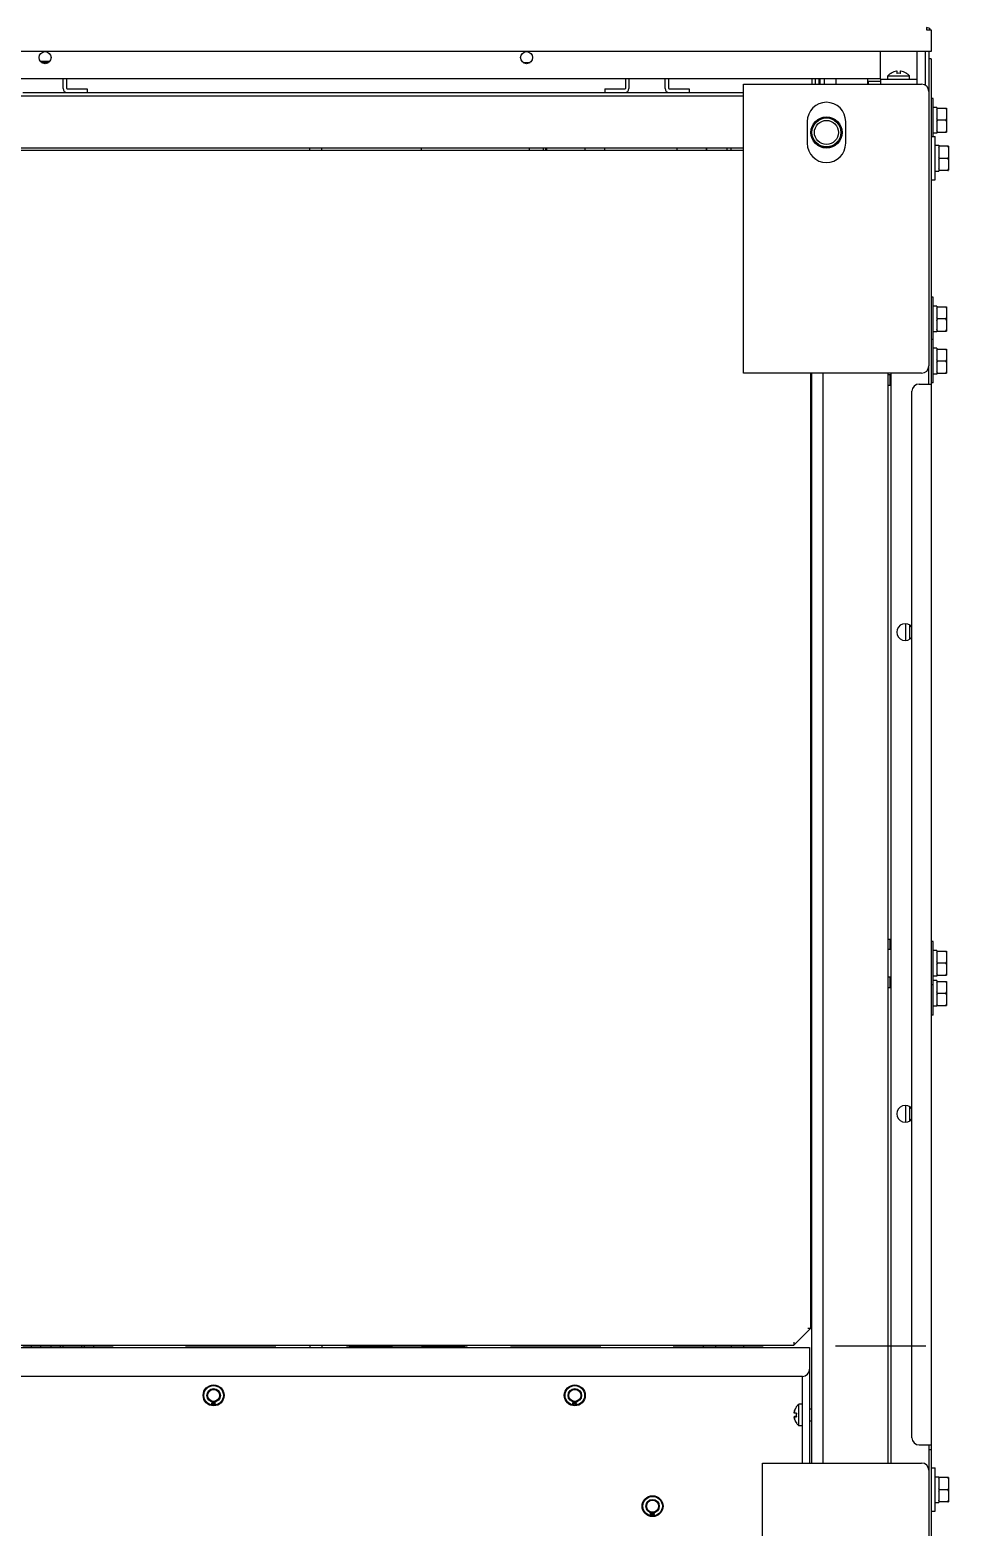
# Model space of a CAD drawing. Extents: x 59521 to 184406, y -1257 to 56672.
# Drawn here: x 68696 to 69080, y 9683 to 10304 of the extents above; entities that cross this region are included whole.
import ezdxf

# ---------------------------------------------------------------- set-up
doc = ezdxf.new("R2010")
doc.units = 0
doc.header["$MEASUREMENT"] = 0
doc.linetypes.add('CENTER', pattern=[50.8, 31.75, -6.35, 6.35, -6.35])
doc.linetypes.add('JIS_02_0.7', pattern=[1.35, 0.75, -0.6])
doc.layers.get('0').update_dxf_attribs({"linetype": 'CONTINUOUS'})
for name, color, linetype in [('2', 4, 'CENTER'), ('2107-00698_0', 7, 'CONTINUOUS'), ('2401-00238-M5_0', 7, 'CONTINUOUS'), ('2401-00258-M8-20HWMC_0', 7, 'CONTINUOUS'), ('2401-00300-M6-16HWMC_0', 7, 'CONTINUOUS'), ('2401-00332-S-M12-30HM_0', 7, 'CONTINUOUS'), ('2401-00933_0', 7, 'CONTINUOUS'), ('2401-01144-S-M6-16HWM_0', 7, 'CONTINUOUS'), ('2403-00010-M10_0', 7, 'CONTINUOUS'), ('2403-00020_S-M5-0_0', 7, 'CONTINUOUS'), ('2404-00011-D10D20-P_0', 7, 'CONTINUOUS'), ('2404-00038-S-D12_0', 7, 'CONTINUOUS'), ('2404-00049-S-D12D37-P_0', 7, 'CONTINUOUS'), ('4205-02142_0', 7, 'CONTINUOUS'), ('4212-73674_0', 7, 'CONTINUOUS'), ('4212-KH001_041_0', 7, 'CONTINUOUS'), ('4212-KH003_041_0', 7, 'CONTINUOUS'), ('4212-KH004_041_0', 7, 'CONTINUOUS'), ('4212-L0877_0', 7, 'CONTINUOUS'), ('4215-12269_10_0', 7, 'CONTINUOUS'), ('4215-12269_16_0', 7, 'CONTINUOUS'), ('4215-12542_0', 7, 'CONTINUOUS'), ('4215-12556_0', 7, 'CONTINUOUS'), ('4215-12645_1_0', 7, 'CONTINUOUS'), ('4215-12647_0', 7, 'CONTINUOUS'), ('4215-12649_2_1_0', 7, 'CONTINUOUS'), ('4215-12649_2_3_0', 7, 'CONTINUOUS'), ('4215-12651_7_0', 7, 'CONTINUOUS'), ('4215-12653_3_0', 7, 'CONTINUOUS'), ('4215-12655_1_0', 7, 'CONTINUOUS'), ('4215-12656_0', 7, 'CONTINUOUS'), ('4215-14332_0', 7, 'CONTINUOUS'), ('4215-14337_0', 7, 'CONTINUOUS'), ('4215-16097_9_0', 7, 'CONTINUOUS'), ('4215-17084_1_0', 7, 'CONTINUOUS'), ('4215-17086_1_0', 7, 'CONTINUOUS'), ('4215-17086_4_0', 7, 'CONTINUOUS'), ('4502-00563_0', 7, 'CONTINUOUS'), ('HINGE-FRAME_041_0', 7, 'CONTINUOUS')]:
    doc.layers.add(name, color=color, linetype=linetype)

# ---------------------------------------------------------------- blocks, each defined once
blk = doc.blocks.new('ju7888')
at = {"layer": '2107-00698_0', "color": 87, "linetype": 'Continuous'}
for p, q in [((561.92, -67.28), (561.92, -68.28)), ((562.01, -67.28), (562.01, -68.28)), ((570.37, -67.28), (570.37, -68.28))]:
    blk.add_line(p, q, dxfattribs=at)
for points, knots in [([(561.93, -68.25), (561.93, -68.25), (561.93, -68.24), (561.93, -68.24), (561.93, -68.23), (561.93, -68.22), (561.93, -68.21), (561.93, -68.18), (561.93, -68.14), (561.93, -68.1), (561.93, -68.04), (561.93, -67.96), (561.93, -67.84), (561.93, -67.67), (561.93, -67.48), (561.93, -67.35), (561.93, -67.28)], [0, 0, 0, 0, 0.001077, 0.004282, 0.009616, 0.017074, 0.038332, 0.067968, 0.105859, 0.151851, 0.205751, 0.267337, 0.412517, 0.58499, 0.781903, 1, 1, 1, 1]), ([(561.93, -67.28), (561.93, -67.35), (561.93, -67.48), (561.93, -67.67), (561.93, -67.84), (561.93, -67.96), (561.93, -68.04), (561.93, -68.1), (561.93, -68.14), (561.93, -68.18), (561.93, -68.21), (561.93, -68.22), (561.93, -68.23), (561.93, -68.24), (561.93, -68.24), (561.93, -68.25), (561.93, -68.25)], [0, 0, 0, 0, 0.218097, 0.415011, 0.587483, 0.732663, 0.794249, 0.848149, 0.894141, 0.932032, 0.961668, 0.982926, 0.990384, 0.995718, 0.998923, 1, 1, 1, 1]), ([(561.94, -68.25), (561.94, -68.25), (561.94, -68.24), (561.94, -68.24), (561.94, -68.23), (561.94, -68.22), (561.94, -68.21), (561.94, -68.18), (561.94, -68.14), (561.94, -68.1), (561.94, -68.04), (561.94, -67.96), (561.94, -67.84), (561.94, -67.67), (561.94, -67.48), (561.94, -67.35), (561.94, -67.28)], [0, 0, 0, 0, 0.001077, 0.004282, 0.009616, 0.017074, 0.038332, 0.067968, 0.105859, 0.151851, 0.205751, 0.267337, 0.412517, 0.58499, 0.781903, 1, 1, 1, 1]), ([(561.94, -67.28), (561.94, -67.35), (561.94, -67.48), (561.94, -67.67), (561.94, -67.84), (561.94, -67.96), (561.94, -68.04), (561.94, -68.1), (561.94, -68.14), (561.94, -68.18), (561.94, -68.21), (561.94, -68.22), (561.94, -68.23), (561.94, -68.24), (561.94, -68.24), (561.94, -68.25), (561.94, -68.25)], [0, 0, 0, 0, 0.218097, 0.415011, 0.587483, 0.732663, 0.794249, 0.848149, 0.894141, 0.932032, 0.961668, 0.982926, 0.990384, 0.995718, 0.998923, 1, 1, 1, 1]), ([(561.95, -68.25), (561.95, -68.25), (561.95, -68.24), (561.95, -68.24), (561.95, -68.23), (561.95, -68.22), (561.95, -68.21), (561.95, -68.18), (561.95, -68.14), (561.95, -68.1), (561.95, -68.04), (561.95, -67.96), (561.95, -67.84), (561.95, -67.67), (561.95, -67.48), (561.95, -67.35), (561.95, -67.28)], [0, 0, 0, 0, 0.001077, 0.004282, 0.009616, 0.017074, 0.038332, 0.067968, 0.105859, 0.151851, 0.205751, 0.267337, 0.412517, 0.58499, 0.781903, 1, 1, 1, 1]), ([(561.95, -67.28), (561.95, -67.35), (561.95, -67.48), (561.95, -67.67), (561.95, -67.84), (561.95, -67.96), (561.95, -68.04), (561.95, -68.1), (561.95, -68.14), (561.95, -68.18), (561.95, -68.21), (561.95, -68.22), (561.95, -68.23), (561.95, -68.24), (561.95, -68.24), (561.95, -68.25), (561.95, -68.25)], [0, 0, 0, 0, 0.218097, 0.415011, 0.587483, 0.732663, 0.794249, 0.848149, 0.894141, 0.932032, 0.961668, 0.982926, 0.990384, 0.995718, 0.998923, 1, 1, 1, 1]), ([(561.96, -68.25), (561.96, -68.25), (561.96, -68.24), (561.96, -68.24), (561.96, -68.23), (561.96, -68.22), (561.96, -68.21), (561.96, -68.18), (561.96, -68.14), (561.96, -68.1), (561.96, -68.04), (561.96, -67.96), (561.96, -67.84), (561.97, -67.67), (561.97, -67.48), (561.97, -67.35), (561.97, -67.28)], [0, 0, 0, 0, 0.001077, 0.004282, 0.009616, 0.017074, 0.038332, 0.067968, 0.105859, 0.151851, 0.205751, 0.267337, 0.412517, 0.58499, 0.781903, 1, 1, 1, 1]), ([(561.96, -67.28), (561.96, -67.35), (561.96, -67.48), (561.96, -67.67), (561.96, -67.84), (561.96, -67.96), (561.96, -68.04), (561.96, -68.1), (561.96, -68.14), (561.96, -68.18), (561.96, -68.21), (561.96, -68.22), (561.96, -68.23), (561.96, -68.24), (561.96, -68.24), (561.96, -68.25), (561.96, -68.25)], [0, 0, 0, 0, 0.218097, 0.415011, 0.587483, 0.732663, 0.794249, 0.848149, 0.894141, 0.932032, 0.961668, 0.982926, 0.990384, 0.995718, 0.998923, 1, 1, 1, 1]), ([(561.97, -68.25), (561.97, -68.25), (561.97, -68.24), (561.97, -68.24), (561.97, -68.23), (561.97, -68.22), (561.97, -68.21), (561.97, -68.18), (561.97, -68.14), (561.98, -68.1), (561.98, -68.04), (561.98, -67.96), (561.98, -67.84), (561.98, -67.67), (561.98, -67.48), (561.98, -67.35), (561.98, -67.28)], [0, 0, 0, 0, 0.001077, 0.004282, 0.009616, 0.017074, 0.038332, 0.067968, 0.105859, 0.151851, 0.205751, 0.267337, 0.412517, 0.58499, 0.781903, 1, 1, 1, 1]), ([(561.97, -67.28), (561.97, -67.35), (561.97, -67.48), (561.97, -67.67), (561.97, -67.84), (561.97, -67.96), (561.97, -68.04), (561.97, -68.1), (561.97, -68.14), (561.97, -68.18), (561.97, -68.21), (561.97, -68.22), (561.97, -68.23), (561.97, -68.24), (561.97, -68.24), (561.97, -68.25), (561.97, -68.25)], [0, 0, 0, 0, 0.218097, 0.415011, 0.587483, 0.732663, 0.794249, 0.848149, 0.894141, 0.932032, 0.961668, 0.982926, 0.990384, 0.995718, 0.998923, 1, 1, 1, 1]), ([(561.98, -68.25), (561.98, -68.25), (561.98, -68.24), (561.99, -68.24), (561.98, -68.23), (561.99, -68.22), (561.99, -68.21), (561.99, -68.18), (561.99, -68.14), (561.99, -68.1), (561.99, -68.04), (561.99, -67.96), (561.99, -67.84), (561.99, -67.67), (561.99, -67.48), (561.99, -67.35), (561.99, -67.28)], [0, 0, 0, 0, 0.001077, 0.004282, 0.009616, 0.017074, 0.038332, 0.067968, 0.105859, 0.151851, 0.205751, 0.267337, 0.412517, 0.58499, 0.781903, 1, 1, 1, 1]), ([(561.98, -67.28), (561.98, -67.35), (561.98, -67.48), (561.98, -67.67), (561.98, -67.84), (561.98, -67.96), (561.98, -68.04), (561.98, -68.1), (561.98, -68.14), (561.98, -68.18), (561.98, -68.21), (561.98, -68.22), (561.98, -68.23), (561.98, -68.24), (561.98, -68.24), (561.98, -68.25), (561.98, -68.25)], [0, 0, 0, 0, 0.218097, 0.415011, 0.587483, 0.732663, 0.794249, 0.848149, 0.894141, 0.932032, 0.961668, 0.982926, 0.990384, 0.995718, 0.998923, 1, 1, 1, 1]), ([(561.99, -67.28), (561.99, -67.35), (561.99, -67.48), (561.99, -67.67), (561.99, -67.84), (561.99, -67.96), (561.99, -68.04), (561.99, -68.1), (561.99, -68.14), (561.99, -68.18), (561.99, -68.21), (561.99, -68.22), (562, -68.23), (562, -68.24), (562, -68.24), (562, -68.25), (562, -68.25)], [0, 0, 0, 0, 0.218097, 0.415011, 0.587483, 0.732663, 0.794249, 0.848149, 0.894141, 0.932032, 0.961668, 0.982926, 0.990384, 0.995718, 0.998923, 1, 1, 1, 1]), ([(562, -68.25), (562, -68.25), (562, -68.24), (562, -68.24), (562, -68.23), (562, -68.22), (562, -68.21), (562, -68.18), (562, -68.14), (562, -68.1), (562, -68.04), (562, -67.96), (562, -67.84), (562, -67.67), (562, -67.48), (562, -67.35), (562, -67.28)], [0, 0, 0, 0, 0.001077, 0.004282, 0.009616, 0.017074, 0.038332, 0.067968, 0.105859, 0.151851, 0.205751, 0.267337, 0.412517, 0.58499, 0.781903, 1, 1, 1, 1]), ([(562, -67.28), (562, -67.35), (562, -67.48), (562, -67.67), (562, -67.84), (562, -67.96), (562, -68.04), (562.01, -68.1), (562.01, -68.14), (562.01, -68.18), (562.01, -68.21), (562.01, -68.22), (562.01, -68.23), (562.01, -68.24), (562.01, -68.24), (562.01, -68.25), (562.01, -68.25)], [0, 0, 0, 0, 0.218097, 0.415011, 0.587483, 0.732663, 0.794249, 0.848149, 0.894141, 0.932032, 0.961668, 0.982926, 0.990384, 0.995718, 0.998923, 1, 1, 1, 1]), ([(562.01, -68.25), (562.01, -68.25), (562.01, -68.24), (562.01, -68.24), (562.01, -68.23), (562.01, -68.22), (562.01, -68.21), (562.01, -68.18), (562.01, -68.14), (562.01, -68.1), (562.01, -68.04), (562.01, -67.96), (562.01, -67.84), (562.01, -67.67), (562.01, -67.48), (562.01, -67.35), (562.01, -67.28)], [0, 0, 0, 0, 0.001077, 0.004282, 0.009616, 0.017074, 0.038332, 0.067968, 0.105859, 0.151851, 0.205751, 0.267337, 0.412517, 0.58499, 0.781903, 1, 1, 1, 1])]:
    blk.add_open_spline(points, degree=3, knots=knots, dxfattribs=at)
at = {"layer": '2401-00238-M5_0', "color": 87, "linetype": 'Continuous'}
for p, q in [((637.29, -37.27), (646.29, -37.27)), ((637.29, -38.78), (637.29, -37.27)), ((638.54, -36.27), (638.54, -36.32)), ((641.04, -35.32), (641.04, -36.32)), ((642.54, -36.32), (642.54, -35.32)), ((645.04, -36.32), (645.04, -36.27)), ((646.29, -38.78), (646.29, -37.27)), ((397.29, -68.28), (397.29, -67.28)), ((402.29, -68.28), (402.29, -67.28)), ((572.29, -68.28), (572.29, -67.28)), ((605.29, -240.78), (605.79, -240.78)), ((605.29, -245.78), (605.79, -245.78)), ((605.29, -315.78), (605.79, -315.78)), ((605.29, -320.78), (605.79, -320.78)), ((605.29, -365.78), (605.79, -365.78)), ((605.29, -370.78), (605.79, -370.78)), ((605.29, -515.78), (605.79, -515.78)), ((605.29, -520.78), (605.79, -520.78)), ((397.29, -564.28), (397.29, -565.28)), ((402.29, -564.28), (402.29, -565.28)), ((572.29, -564.28), (572.29, -565.28)), ((577.29, -564.28), (577.29, -565.28)), ((599.34, -590.02), (599.32, -590.05)), ((599.34, -590.02), (599.32, -590.05)), ((601.79, -588.78), (600.28, -588.78)), ((600.28, -597.78), (600.28, -588.78)), ((598.34, -594.02), (599.33, -594.02)), ((598.34, -594.03), (599.33, -594.03)), ((599.29, -596.55), (599.3, -596.56)), ((599.3, -596.55), (599.3, -596.56)), ((599.33, -596.52), (599.31, -596.52)), ((599.34, -592.56), (599.33, -592.56)), ((599.34, -596.53), (599.33, -596.52)), ((599.34, -596.53), (599.33, -596.52)), ((604.79, -590.78), (605.79, -590.78)), ((604.79, -595.78), (605.79, -595.78)), ((601.79, -597.78), (600.28, -597.78))]:
    blk.add_line(p, q, dxfattribs=at)
for centre, radius, start, end in [((643.18, -43.18), 8.33, 123.91283, 124.14602), ((643.03, -43), 8.05, 122.20719, 123.93499), ((643.17, -43.21), 8.3, 123.70596, 123.92514), ((641.65, -40.21), 4.92, 97.1386, 98.95543), ((641.8, -41.23), 4.96, 96.64553, 98.82547), ((641.79, -41.15), 4.88, 83.37954, 96.62046), ((641.78, -41.23), 4.96, 81.17452, 83.35448), ((641.93, -40.21), 4.92, 81.0446, 82.86136), ((640.54, -43), 8.05, 56.06502, 57.79281), ((640.41, -43.21), 8.3, 56.07486, 56.29397), ((640.39, -43.18), 8.33, 55.85398, 56.08717), ((606.18, -594.67), 8.32, 145.89619, 146.08597), ((599.44, -588.39), 1.65, 266.12757, 266.48219), ((603.28, -593.15), 4.98, 172.69027, 172.85685), ((603.28, -593.4), 4.98, 187.14315, 187.30645), ((604.16, -593.25), 4.89, 171.86939, 180.34212), ((604.18, -593.31), 4.9, 171.1583, 179.6015), ((604.16, -593.3), 4.89, 179.65777, 188.11893), ((606.18, -591.88), 8.32, 213.91403, 214.10381), ((606.23, -591.88), 8.31, 213.75086, 213.92629), ((604.26, -593.29), 4.98, 188.10427, 188.54666), ((604.27, -593.29), 5, 188.54659, 188.82328), ((599.44, -598.16), 1.65, 93.51781, 93.87243)]:
    blk.add_arc(centre, radius, start, end, dxfattribs=at)
for points, knots in [([(638.51, -36.28), (638.41, -36.35), (637.98, -36.66), (637.58, -37), (637.29, -37.27)], [0, 0, 0, 0, 0.236681, 1, 1, 1, 1]), ([(640.88, -35.35), (640.5, -35.41), (639.75, -35.62), (639.07, -35.99), (638.74, -36.19)], [0, 0, 0, 0, 0.499769, 1, 1, 1, 1]), ([(644.83, -36.19), (644.51, -35.99), (643.82, -35.62), (643.07, -35.41), (642.69, -35.35)], [0, 0, 0, 0, 0.500231, 1, 1, 1, 1]), ([(645.07, -36.28), (645.17, -36.35), (645.6, -36.66), (646, -37), (646.29, -37.27)], [0, 0, 0, 0, 0.236681, 1, 1, 1, 1]), ([(598.34, -592.52), (598.4, -592.07), (598.64, -591.19), (599.09, -590.41), (599.34, -590.03)], [0, 0, 0, 0, 0.499649, 1, 1, 1, 1]), ([(599.32, -590.05), (599.07, -590.42), (598.63, -591.2), (598.39, -592.08), (598.34, -592.52)], [0, 0, 0, 0, 0.500343, 1, 1, 1, 1]), ([(599.33, -590.03), (599.32, -590.03), (599.3, -590.03), (599.28, -590.03), (599.28, -590.03)], [0, 0, 0, 0, 0.742868, 1, 1, 1, 1]), ([(599.29, -590), (599.36, -589.9), (599.67, -589.47), (600.01, -589.07), (600.28, -588.78)], [0, 0, 0, 0, 0.236627, 1, 1, 1, 1]), ([(599.33, -592.56), (599.11, -592.55), (598.78, -592.55), (598.45, -592.54), (598.34, -592.53)], [0, 0, 0, 0, 0.648663, 1, 1, 1, 1]), ([(599.33, -596.52), (599.08, -596.15), (598.64, -595.36), (598.39, -594.48), (598.34, -594.03)], [0, 0, 0, 0, 0.500351, 1, 1, 1, 1]), ([(598.34, -594.03), (598.4, -594.47), (598.64, -595.34), (599.08, -596.13), (599.32, -596.5)], [0, 0, 0, 0, 0.499658, 1, 1, 1, 1]), ([(598.34, -594.03), (598.45, -594.04), (598.79, -594.05), (599.12, -594.05), (599.34, -594.06)], [0, 0, 0, 0, 0.351266, 1, 1, 1, 1]), ([(599.33, -593.99), (599.12, -594), (598.8, -594), (598.48, -594.01), (598.36, -594.02)], [0, 0, 0, 0, 0.632592, 1, 1, 1, 1]), ([(599.31, -596.52), (599.3, -596.52), (599.29, -596.52), (599.28, -596.52), (599.28, -596.52)], [0, 0, 0, 0, 0.738587, 1, 1, 1, 1]), ([(599.28, -596.53), (599.28, -596.53), (599.31, -596.53), (599.32, -596.53), (599.34, -596.53)], [0, 0, 0, 0, 0.275481, 1, 1, 1, 1]), ([(599.3, -596.56), (599.37, -596.66), (599.67, -597.08), (600.01, -597.48), (600.28, -597.78)], [0, 0, 0, 0, 0.23673, 1, 1, 1, 1])]:
    blk.add_open_spline(points, degree=3, knots=knots, dxfattribs=at)
at = {"layer": '2401-00258-M8-20HWMC_0', "color": 87, "linetype": 'Continuous'}
for p, q in [((605.29, -226.78), (605.79, -226.78)), ((605.29, -234.78), (605.79, -234.78)), ((605.29, -376.78), (605.79, -376.78)), ((605.29, -384.78), (605.79, -384.78))]:
    blk.add_line(p, q, dxfattribs=at)
at = {"layer": '2401-00300-M6-16HWMC_0', "color": 87, "linetype": 'Continuous'}
for p, q in [((605.79, -488.28), (605.29, -488.28)), ((605.79, -494.28), (605.29, -494.28)), ((605.79, -502.28), (605.29, -502.28)), ((605.79, -508.28), (605.29, -508.28))]:
    blk.add_line(p, q, dxfattribs=at)
at = {"layer": '2401-00332-S-M12-30HM_0', "color": 87, "linetype": 'Continuous'}
for radius in [6, 5]:
    blk.add_circle((611.79, -60.83), radius, dxfattribs=at)
at = {"layer": '2401-00933_0', "color": 87, "linetype": 'Continuous'}
for p, q in [((495.19, -68.28), (495.19, -67.28)), ((495.19, -68.28), (495.19, -67.28)), ((495.69, -68.28), (495.69, -67.28)), ((495.69, -68.28), (495.69, -67.28))]:
    blk.add_line(p, q, dxfattribs=at)
for centre, radius, start, end in [((491.31, -67.85), 3.02, 169.06938, 179.30957), ((491.3, -67.81), 3.01, 169.73112, 179.9092), ((491.3, -67.85), 3.01, 179.32754, 179.92501), ((491.27, -67.85), 3.02, 0.69026, 10.92943), ((491.27, -67.7), 3.02, 349.06505, 357.30307), ((491.28, -67.81), 3.01, 0.01477, 10.26941), ((491.29, -67.81), 3, 351.04794, 359.32178), ((491.29, -67.85), 2.99, 351.7191, 359.99813), ((491.28, -67.85), 3.01, 359.99992, 0.67228), ((491.28, -67.81), 3.01, 359.32729, 0.00011)]:
    blk.add_arc(centre, radius, start, end, dxfattribs=at)
at = {"layer": '2401-01144-S-M6-16HWM_0', "color": 87, "linetype": 'Continuous'}
for p, q in [((285.23, -31.18), (289.35, -31.18)), ((285.37, -31.38), (289.21, -31.38)), ((656.09, -46.78), (655.29, -46.78)), ((656.09, -62.53), (656.09, -46.78)), ((657.69, -50.43), (656.09, -50.43)), ((657.69, -50.43), (657.69, -61.13)), ((657.69, -50.78), (661.69, -50.78)), ((661.39, -55.78), (657.99, -55.78)), ((661.69, -50.78), (661.69, -60.78)), ((657.69, -61.13), (656.09, -61.13)), ((657.69, -60.78), (661.69, -60.78)), ((655.29, -62.53), (656.89, -62.53)), ((656.89, -80.53), (656.89, -62.53)), ((656.89, -66.18), (658.49, -66.18)), ((658.49, -66.18), (658.49, -76.88)), ((662.19, -66.48), (658.79, -66.48)), ((662.19, -66.57), (658.79, -66.57)), ((662.49, -66.49), (662.49, -76.56)), ((662.19, -71.61), (658.79, -71.61)), ((655.29, -80.53), (656.89, -80.53)), ((656.89, -76.88), (658.49, -76.88)), ((662.19, -76.57), (658.79, -76.57)), ((656.09, -129.28), (655.29, -129.28)), ((656.09, -146.78), (656.09, -129.28)), ((657.69, -132.93), (656.09, -132.93)), ((657.69, -132.93), (657.69, -143.63)), ((657.69, -133.28), (661.69, -133.28)), ((661.69, -133.28), (661.69, -143.28)), ((661.39, -138.28), (657.99, -138.28)), ((656.09, -146.78), (655.29, -146.78)), ((657.69, -143.63), (656.09, -143.63)), ((656.09, -164.78), (656.09, -146.78)), ((657.69, -143.28), (661.69, -143.28)), ((657.69, -150.43), (656.09, -150.43)), ((657.69, -150.43), (657.69, -161.13)), ((657.69, -150.78), (661.69, -150.78)), ((661.69, -150.78), (661.69, -160.78)), ((657.69, -161.13), (656.09, -161.13)), ((657.69, -160.78), (661.69, -160.78)), ((661.39, -155.78), (657.99, -155.78)), ((656.09, -164.78), (655.29, -164.78)), ((656.09, -396.78), (655.29, -396.78)), ((656.09, -414.78), (656.09, -396.78)), ((657.69, -400.43), (656.09, -400.43)), ((657.69, -400.43), (657.69, -411.13)), ((657.69, -400.78), (661.69, -400.78)), ((661.69, -400.78), (661.69, -410.78)), ((661.39, -405.78), (657.99, -405.78)), ((656.09, -414.78), (655.29, -414.78)), ((657.69, -411.13), (656.09, -411.13)), ((657.69, -412.93), (656.09, -412.93)), ((656.09, -427.28), (656.09, -414.78)), ((657.69, -410.78), (661.69, -410.78)), ((657.69, -412.93), (657.69, -423.63)), ((657.69, -413.28), (661.69, -413.28)), ((661.69, -413.28), (661.69, -423.28)), ((661.39, -418.28), (657.99, -418.28)), ((656.09, -427.28), (655.29, -427.28)), ((657.69, -423.63), (656.09, -423.63)), ((657.69, -423.28), (661.69, -423.28)), ((655.29, -615.28), (656.89, -615.28)), ((656.89, -633.28), (656.89, -615.28)), ((656.89, -618.93), (658.49, -618.93)), ((658.49, -618.93), (658.49, -629.63)), ((662.19, -619.23), (658.79, -619.23)), ((662.19, -619.32), (658.79, -619.32)), ((662.49, -619.24), (662.49, -629.31)), ((662.19, -624.36), (658.79, -624.36)), ((655.29, -633.28), (656.89, -633.28)), ((656.89, -629.63), (658.49, -629.63)), ((662.19, -629.32), (658.79, -629.32))]:
    blk.add_line(p, q, dxfattribs=at)
for centre, radius, start, end in [((660.01, -109.5), 43.04, 91.62432, 92.02392), ((660.2, -17.6), 48.98, 268.00034, 268.35143), ((660.97, -109.5), 43.04, 87.97608, 88.37568), ((660.78, -17.6), 48.98, 271.64857, 271.99966), ((660.01, -33.55), 43.04, 267.97608, 268.37568), ((660.97, -33.55), 43.04, 271.62432, 272.02392), ((660.01, -662.25), 43.04, 91.62432, 92.02392), ((660.2, -570.35), 48.98, 268.00034, 268.35143), ((660.97, -662.25), 43.04, 87.97608, 88.37568), ((660.78, -570.35), 48.98, 271.64857, 271.99966), ((660.01, -586.3), 43.04, 267.97608, 268.37568), ((660.97, -586.3), 43.04, 271.62432, 272.02392)]:
    blk.add_arc(centre, radius, start, end, dxfattribs=at)
for points in [[(657.69, -51.35), (657.78, -51.15), (657.88, -50.96), (657.99, -50.78)], [(657.99, -55.78), (657.88, -55.59), (657.78, -55.4), (657.69, -55.2)], [(657.69, -56.35), (657.78, -56.15), (657.88, -55.96), (657.99, -55.78)], [(661.69, -51.35), (661.6, -51.15), (661.5, -50.96), (661.39, -50.78)], [(661.39, -55.78), (661.5, -55.59), (661.6, -55.4), (661.69, -55.2)], [(661.69, -56.35), (661.6, -56.15), (661.5, -55.96), (661.39, -55.78)], [(657.99, -60.78), (657.88, -60.59), (657.78, -60.4), (657.69, -60.2)], [(661.39, -60.78), (661.5, -60.59), (661.6, -60.4), (661.69, -60.2)], [(658.49, -67.14), (658.58, -66.95), (658.68, -66.76), (658.79, -66.57)], [(662.49, -67.14), (662.4, -66.95), (662.3, -66.76), (662.19, -66.57)], [(658.79, -71.61), (658.68, -71.42), (658.58, -71.23), (658.49, -71.03)], [(658.49, -72.18), (658.58, -71.98), (658.68, -71.79), (658.79, -71.61)], [(662.19, -71.61), (662.3, -71.42), (662.4, -71.23), (662.49, -71.03)], [(662.49, -72.18), (662.4, -71.98), (662.3, -71.79), (662.19, -71.61)], [(658.79, -76.57), (658.68, -76.38), (658.58, -76.19), (658.49, -76)], [(662.19, -76.57), (662.3, -76.38), (662.4, -76.19), (662.49, -76)], [(657.69, -133.85), (657.78, -133.65), (657.88, -133.46), (657.99, -133.28)], [(661.69, -133.85), (661.6, -133.65), (661.5, -133.46), (661.39, -133.28)], [(657.99, -138.28), (657.88, -138.09), (657.78, -137.9), (657.69, -137.7)], [(657.69, -138.85), (657.78, -138.65), (657.88, -138.46), (657.99, -138.28)], [(657.99, -143.28), (657.88, -143.09), (657.78, -142.9), (657.69, -142.7)], [(661.39, -138.28), (661.5, -138.09), (661.6, -137.9), (661.69, -137.7)], [(661.69, -138.85), (661.6, -138.65), (661.5, -138.46), (661.39, -138.28)], [(661.39, -143.28), (661.5, -143.09), (661.6, -142.9), (661.69, -142.7)], [(657.69, -151.35), (657.78, -151.15), (657.88, -150.96), (657.99, -150.78)], [(657.99, -155.78), (657.88, -155.59), (657.78, -155.4), (657.69, -155.2)], [(661.69, -151.35), (661.6, -151.15), (661.5, -150.96), (661.39, -150.78)], [(661.39, -155.78), (661.5, -155.59), (661.6, -155.4), (661.69, -155.2)], [(657.69, -156.35), (657.78, -156.15), (657.88, -155.96), (657.99, -155.78)], [(657.99, -160.78), (657.88, -160.59), (657.78, -160.4), (657.69, -160.2)], [(661.69, -156.35), (661.6, -156.15), (661.5, -155.96), (661.39, -155.78)], [(661.39, -160.78), (661.5, -160.59), (661.6, -160.4), (661.69, -160.2)], [(657.69, -401.35), (657.78, -401.15), (657.88, -400.96), (657.99, -400.78)], [(661.69, -401.35), (661.6, -401.15), (661.5, -400.96), (661.39, -400.78)], [(657.99, -405.78), (657.88, -405.59), (657.78, -405.4), (657.69, -405.2)], [(657.69, -406.35), (657.78, -406.15), (657.88, -405.96), (657.99, -405.78)], [(657.99, -410.78), (657.88, -410.59), (657.78, -410.4), (657.69, -410.2)], [(661.39, -405.78), (661.5, -405.59), (661.6, -405.4), (661.69, -405.2)], [(661.69, -406.35), (661.6, -406.15), (661.5, -405.96), (661.39, -405.78)], [(661.39, -410.78), (661.5, -410.59), (661.6, -410.4), (661.69, -410.2)], [(657.69, -413.85), (657.78, -413.65), (657.88, -413.46), (657.99, -413.28)], [(661.69, -413.85), (661.6, -413.65), (661.5, -413.46), (661.39, -413.28)], [(657.99, -418.28), (657.88, -418.09), (657.78, -417.9), (657.69, -417.7)], [(657.69, -418.85), (657.78, -418.65), (657.88, -418.46), (657.99, -418.28)], [(661.39, -418.28), (661.5, -418.09), (661.6, -417.9), (661.69, -417.7)], [(661.69, -418.85), (661.6, -418.65), (661.5, -418.46), (661.39, -418.28)], [(657.99, -423.28), (657.88, -423.09), (657.78, -422.9), (657.69, -422.7)], [(661.39, -423.28), (661.5, -423.09), (661.6, -422.9), (661.69, -422.7)], [(658.49, -619.89), (658.58, -619.7), (658.68, -619.51), (658.79, -619.32)], [(662.49, -619.89), (662.4, -619.7), (662.3, -619.51), (662.19, -619.32)], [(658.79, -624.36), (658.68, -624.17), (658.58, -623.98), (658.49, -623.78)], [(658.49, -624.93), (658.58, -624.73), (658.68, -624.54), (658.79, -624.36)], [(662.19, -624.36), (662.3, -624.17), (662.4, -623.98), (662.49, -623.78)], [(662.49, -624.93), (662.4, -624.73), (662.3, -624.54), (662.19, -624.36)], [(658.79, -629.32), (658.68, -629.13), (658.58, -628.94), (658.49, -628.75)], [(662.19, -629.32), (662.3, -629.13), (662.4, -628.94), (662.49, -628.75)]]:
    blk.add_open_spline(points, degree=3, dxfattribs=at)
at = {"layer": '2403-00010-M10_0', "color": 87, "linetype": 'Continuous'}
for p, q in [((281.58, -564.28), (281.58, -565.28)), ((285.45, -564.28), (285.45, -565.28)), ((285.47, -564.28), (285.47, -565.28)), ((289.7, -564.28), (289.7, -565.28)), ((289.73, -564.28), (289.73, -565.28)), ((293.59, -564.28), (293.59, -565.28)), ((294.72, -564.28), (294.72, -565.28)), ((302.45, -564.28), (302.45, -565.28)), ((303.58, -564.28), (303.58, -565.28)), ((307.45, -564.28), (307.45, -565.28)), ((307.47, -564.28), (307.47, -565.28)), ((414.59, -564.78), (413.7, -565.1)), ((413.7, -565.1), (413.73, -565.1)), ((413.7, -565.1), (413.7, -565.28)), ((413.73, -565.1), (413.73, -565.28)), ((417.59, -565.1), (418.72, -565.1)), ((417.59, -565.1), (417.59, -565.28)), ((418.72, -565.1), (418.72, -565.28)), ((427.58, -565.1), (426.45, -565.1)), ((426.45, -565.1), (426.45, -565.28)), ((427.58, -565.1), (427.58, -565.28)), ((430.59, -564.78), (431.47, -565.1)), ((431.47, -565.1), (431.45, -565.1)), ((431.45, -565.1), (431.45, -565.28)), ((431.47, -565.1), (431.47, -565.28)), ((444.59, -564.78), (443.7, -565.1)), ((443.7, -565.1), (443.73, -565.1)), ((443.7, -565.1), (443.7, -565.28)), ((443.73, -565.1), (443.73, -565.28)), ((447.59, -565.1), (448.72, -565.1)), ((447.59, -565.1), (447.59, -565.28)), ((448.72, -565.1), (448.72, -565.28)), ((457.58, -565.1), (456.45, -565.1)), ((456.45, -565.1), (456.45, -565.28)), ((457.58, -565.1), (457.58, -565.28)), ((460.59, -564.78), (461.47, -565.1)), ((461.47, -565.1), (461.45, -565.1)), ((461.45, -565.1), (461.45, -565.28)), ((461.47, -565.1), (461.47, -565.28))]:
    blk.add_line(p, q, dxfattribs=at)
for points, knots in [([(413.73, -565.1), (413.89, -565.05), (414.52, -564.87), (415.17, -564.78), (415.66, -564.78)], [0, 0, 0, 0, 0.254367, 1, 1, 1, 1]), ([(415.66, -564.78), (415.82, -564.78), (416.48, -564.8), (417.12, -564.95), (417.59, -565.1)], [0, 0, 0, 0, 0.247279, 1, 1, 1, 1]), ([(427.58, -565.1), (427.74, -565.05), (428.37, -564.87), (429.03, -564.78), (429.52, -564.78)], [0, 0, 0, 0, 0.254367, 1, 1, 1, 1]), ([(429.52, -564.78), (429.68, -564.78), (430.33, -564.8), (430.98, -564.95), (431.45, -565.1)], [0, 0, 0, 0, 0.247279, 1, 1, 1, 1]), ([(443.73, -565.1), (443.89, -565.05), (444.52, -564.87), (445.17, -564.78), (445.66, -564.78)], [0, 0, 0, 0, 0.254367, 1, 1, 1, 1]), ([(445.66, -564.78), (445.82, -564.78), (446.48, -564.8), (447.12, -564.95), (447.59, -565.1)], [0, 0, 0, 0, 0.247279, 1, 1, 1, 1]), ([(457.58, -565.1), (457.74, -565.05), (458.37, -564.87), (459.03, -564.78), (459.52, -564.78)], [0, 0, 0, 0, 0.254367, 1, 1, 1, 1]), ([(459.52, -564.78), (459.68, -564.78), (460.33, -564.8), (460.98, -564.95), (461.45, -565.1)], [0, 0, 0, 0, 0.247279, 1, 1, 1, 1])]:
    blk.add_open_spline(points, degree=3, knots=knots, dxfattribs=at)
for points in [[(418.72, -565.1), (420, -564.89), (421.3, -564.78), (422.59, -564.78)], [(422.59, -564.78), (423.88, -564.78), (425.18, -564.89), (426.45, -565.1)], [(448.72, -565.1), (450, -564.89), (451.3, -564.78), (452.59, -564.78)], [(452.59, -564.78), (453.88, -564.78), (455.18, -564.89), (456.45, -565.1)]]:
    blk.add_open_spline(points, degree=3, dxfattribs=at)
at = {"layer": '2403-00020_S-M5-0_0', "color": 87, "linetype": 'Continuous'}
for p, q in [((356.49, -588.88), (356.49, -588.08)), ((356.49, -588.08), (356.59, -588.08)), ((356.64, -588.88), (356.49, -588.88)), ((356.59, -588.08), (356.59, -588.7)), ((356.59, -588.7), (356.82, -588.08)), ((356.89, -588.16), (356.64, -588.88)), ((356.82, -588.08), (356.96, -588.08)), ((357.14, -588.88), (356.89, -588.16)), ((356.96, -588.08), (357.19, -588.7)), ((357.29, -588.88), (357.14, -588.88)), ((357.19, -588.08), (357.29, -588.08)), ((357.19, -588.7), (357.19, -588.08)), ((357.29, -588.08), (357.29, -588.88)), ((357.42, -588.28), (357.46, -588.21)), ((357.52, -588.28), (357.42, -588.28)), ((357.42, -588.43), (357.54, -588.43)), ((357.42, -588.88), (357.42, -588.43)), ((357.99, -588.88), (357.42, -588.88)), ((357.46, -588.21), (357.51, -588.14)), ((357.51, -588.14), (357.59, -588.09)), ((357.59, -588.57), (357.51, -588.52)), ((357.51, -588.52), (357.51, -588.79)), ((357.51, -588.79), (357.99, -588.79)), ((357.56, -588.21), (357.52, -588.28)), ((357.54, -588.43), (357.61, -588.48)), ((357.61, -588.18), (357.56, -588.21)), ((357.59, -588.09), (357.67, -588.08)), ((357.67, -588.59), (357.59, -588.57)), ((357.67, -588.16), (357.61, -588.18)), ((357.61, -588.48), (357.67, -588.5)), ((357.67, -588.08), (357.77, -588.08)), ((357.77, -588.16), (357.67, -588.16)), ((357.67, -588.5), (357.77, -588.5)), ((357.77, -588.59), (357.67, -588.59)), ((357.77, -588.08), (357.86, -588.09)), ((357.84, -588.18), (357.77, -588.16)), ((357.77, -588.5), (357.84, -588.48)), ((357.86, -588.57), (357.77, -588.59)), ((357.89, -588.21), (357.84, -588.18)), ((357.84, -588.48), (357.89, -588.45)), ((357.86, -588.09), (357.94, -588.14)), ((357.94, -588.52), (357.86, -588.57)), ((357.92, -588.26), (357.89, -588.21)), ((357.89, -588.45), (357.92, -588.4)), ((357.94, -588.31), (357.92, -588.26)), ((357.92, -588.4), (357.94, -588.35)), ((357.94, -588.14), (357.99, -588.21)), ((357.94, -588.35), (357.94, -588.31)), ((357.99, -588.45), (357.94, -588.52)), ((357.99, -588.21), (358.02, -588.3)), ((358.02, -588.36), (357.99, -588.45)), ((357.99, -588.79), (357.99, -588.88)), ((358.02, -588.3), (358.02, -588.36)), ((506.49, -588.08), (506.59, -588.08)), ((506.49, -588.88), (506.49, -588.08)), ((506.64, -588.88), (506.49, -588.88)), ((506.59, -588.08), (506.59, -588.7)), ((506.59, -588.7), (506.82, -588.08)), ((506.89, -588.16), (506.64, -588.88)), ((506.82, -588.08), (506.96, -588.08)), ((507.14, -588.88), (506.89, -588.16)), ((506.96, -588.08), (507.19, -588.7)), ((507.29, -588.88), (507.14, -588.88)), ((507.19, -588.08), (507.29, -588.08)), ((507.19, -588.7), (507.19, -588.08)), ((507.29, -588.08), (507.29, -588.88)), ((507.42, -588.28), (507.46, -588.21)), ((507.52, -588.28), (507.42, -588.28)), ((507.42, -588.43), (507.54, -588.43)), ((507.42, -588.88), (507.42, -588.43)), ((507.99, -588.88), (507.42, -588.88)), ((507.46, -588.21), (507.51, -588.14)), ((507.51, -588.14), (507.59, -588.09)), ((507.59, -588.57), (507.51, -588.52)), ((507.51, -588.52), (507.51, -588.79)), ((507.51, -588.79), (507.99, -588.79)), ((507.56, -588.21), (507.52, -588.28)), ((507.54, -588.43), (507.61, -588.48)), ((507.61, -588.18), (507.56, -588.21)), ((507.59, -588.09), (507.67, -588.08)), ((507.67, -588.59), (507.59, -588.57)), ((507.67, -588.16), (507.61, -588.18)), ((507.61, -588.48), (507.67, -588.5)), ((507.67, -588.08), (507.77, -588.08)), ((507.77, -588.16), (507.67, -588.16)), ((507.67, -588.5), (507.77, -588.5)), ((507.77, -588.59), (507.67, -588.59)), ((507.77, -588.08), (507.86, -588.09)), ((507.84, -588.18), (507.77, -588.16)), ((507.77, -588.5), (507.84, -588.48)), ((507.86, -588.57), (507.77, -588.59)), ((507.89, -588.21), (507.84, -588.18)), ((507.84, -588.48), (507.89, -588.45)), ((507.86, -588.09), (507.94, -588.14)), ((507.94, -588.52), (507.86, -588.57)), ((507.92, -588.26), (507.89, -588.21)), ((507.89, -588.45), (507.92, -588.4)), ((507.94, -588.31), (507.92, -588.26)), ((507.92, -588.4), (507.94, -588.35)), ((507.94, -588.14), (507.99, -588.21)), ((507.94, -588.35), (507.94, -588.31)), ((507.99, -588.45), (507.94, -588.52)), ((507.99, -588.21), (508.02, -588.3)), ((508.02, -588.36), (507.99, -588.45)), ((507.99, -588.79), (507.99, -588.88)), ((508.02, -588.3), (508.02, -588.36)), ((538.79, -634.08), (538.89, -634.08)), ((538.79, -634.88), (538.79, -634.08)), ((538.94, -634.88), (538.79, -634.88)), ((538.89, -634.08), (538.89, -634.7)), ((538.89, -634.7), (539.12, -634.08)), ((539.19, -634.16), (538.94, -634.88)), ((539.12, -634.08), (539.26, -634.08)), ((539.44, -634.88), (539.19, -634.16)), ((539.26, -634.08), (539.49, -634.7)), ((539.59, -634.88), (539.44, -634.88)), ((539.49, -634.08), (539.59, -634.08)), ((539.49, -634.7), (539.49, -634.08)), ((539.59, -634.08), (539.59, -634.88)), ((539.72, -634.28), (539.76, -634.21)), ((539.82, -634.28), (539.72, -634.28)), ((539.72, -634.43), (539.84, -634.43)), ((539.72, -634.88), (539.72, -634.43)), ((540.29, -634.88), (539.72, -634.88)), ((539.76, -634.21), (539.81, -634.14)), ((539.81, -634.14), (539.89, -634.09)), ((539.89, -634.57), (539.81, -634.52)), ((539.81, -634.52), (539.81, -634.79)), ((539.81, -634.79), (540.29, -634.79)), ((539.86, -634.21), (539.82, -634.28)), ((539.84, -634.43), (539.91, -634.48)), ((539.91, -634.18), (539.86, -634.21)), ((539.89, -634.09), (539.97, -634.08)), ((539.97, -634.59), (539.89, -634.57)), ((539.97, -634.16), (539.91, -634.18)), ((539.91, -634.48), (539.97, -634.5)), ((539.97, -634.08), (540.07, -634.08)), ((540.07, -634.16), (539.97, -634.16)), ((539.97, -634.5), (540.07, -634.5)), ((540.07, -634.59), (539.97, -634.59)), ((540.07, -634.08), (540.16, -634.09)), ((540.14, -634.18), (540.07, -634.16)), ((540.07, -634.5), (540.14, -634.48)), ((540.16, -634.57), (540.07, -634.59)), ((540.19, -634.21), (540.14, -634.18)), ((540.14, -634.48), (540.19, -634.45)), ((540.16, -634.09), (540.24, -634.14)), ((540.24, -634.52), (540.16, -634.57)), ((540.22, -634.26), (540.19, -634.21)), ((540.19, -634.45), (540.22, -634.4)), ((540.24, -634.31), (540.22, -634.26)), ((540.22, -634.4), (540.24, -634.35)), ((540.24, -634.14), (540.29, -634.21)), ((540.24, -634.35), (540.24, -634.31)), ((540.29, -634.45), (540.24, -634.52)), ((540.29, -634.21), (540.32, -634.3)), ((540.32, -634.36), (540.29, -634.45)), ((540.29, -634.79), (540.29, -634.88)), ((540.32, -634.3), (540.32, -634.36))]:
    blk.add_line(p, q, dxfattribs=at)
for centre, radius in [((357.29, -585.18), 4.35), ((357.29, -585.18), 4.05), ((357.29, -585.18), 2.8), ((357.29, -585.18), 2.5), ((507.29, -585.18), 4.35), ((507.29, -585.18), 4.05), ((507.29, -585.18), 2.8), ((507.29, -585.18), 2.5), ((539.59, -631.18), 4.35), ((539.59, -631.18), 4.05), ((539.59, -631.18), 2.8), ((539.59, -631.18), 2.5)]:
    blk.add_circle(centre, radius, dxfattribs=at)
at = {"layer": '2404-00011-D10D20-P_0', "color": 87, "linetype": 'Continuous'}
for p, q in [((412.59, -564.78), (412.59, -564.28)), ((432.59, -564.78), (412.59, -564.78)), ((432.59, -564.78), (432.59, -564.28)), ((442.59, -564.78), (442.59, -564.28)), ((462.59, -564.78), (442.59, -564.78)), ((462.59, -564.78), (462.59, -564.28))]:
    blk.add_line(p, q, dxfattribs=at)
at = {"layer": '2404-00038-S-D12_0', "color": 87, "linetype": 'Continuous'}
for p, q in [((605.32, -60.83), (605.69, -60.83)), ((605.7, -63.04), (606.1, -63.04))]:
    blk.add_line(p, q, dxfattribs=at)
blk.add_circle((611.79, -60.83), 6.1, dxfattribs=at)
at = {"layer": '2404-00049-S-D12D37-P_0', "color": 87, "linetype": 'Continuous'}
blk.add_circle((611.79, -60.83), 6.5, dxfattribs=at)
at = {"layer": '4205-02142_0', "color": 87, "linetype": 'Continuous'}
blk.add_line((488.29, -67.28), (488.29, -68.28), dxfattribs=at)
at = {"layer": '4212-73674_0', "color": 87, "linetype": 'Continuous'}
for p, q in [((638.49, -161.48), (637.29, -161.48)), ((638.49, -400.08), (637.29, -400.08)), ((638.49, -411.48), (637.29, -411.48))]:
    blk.add_line(p, q, dxfattribs=at)
at = {"layer": '4212-KH001_041_0', "color": 87, "linetype": 'Continuous'}
for p, q in [((285.8, -31.78), (288.77, -31.78)), ((485.8, -31.78), (488.77, -31.78)), ((605.79, -38.58), (605.79, -40.78)), ((577.29, -45.78), (-10.71, -45.78)), ((278.09, -44.28), (296.49, -44.28)), ((304.35, -44.28), (520.23, -44.28)), ((528.09, -44.28), (546.49, -44.28)), ((554.35, -44.28), (577.29, -44.28)), ((-10.71, -67.28), (577.29, -67.28))]:
    blk.add_line(p, q, dxfattribs=at)
at = {"layer": '4212-KH003_041_0', "color": 87, "linetype": 'Continuous'}
for p, q in [((605.79, -613.28), (605.79, -160.78)), ((646.29, -265.28), (646.29, -271.28)), ((646.29, -465.28), (646.29, -471.28))]:
    blk.add_line(p, q, dxfattribs=at)
at = {"layer": '4212-KH004_041_0', "color": 87, "linetype": 'Continuous'}
for p, q in [((607.29, -40.78), (607.29, -38.58)), ((608.79, -40.78), (608.79, -38.58))]:
    blk.add_line(p, q, dxfattribs=at)
at = {"layer": '4212-L0877_0', "color": 87, "linetype": 'Continuous'}
for p, q in [((610.29, -160.78), (610.29, -613.28)), ((637.29, -160.78), (637.29, -613.28)), ((638.29, -165.78), (638.29, -161.48)), ((637.29, -165.78), (638.29, -165.78)), ((644.79, -271.75), (644.79, -264.8)), ((637.29, -395.78), (638.29, -395.78)), ((638.29, -400.08), (638.29, -395.78)), ((637.29, -415.78), (638.29, -415.78)), ((638.29, -415.78), (638.29, -411.48)), ((644.79, -471.75), (644.79, -464.8))]:
    blk.add_line(p, q, dxfattribs=at)
at = {"layer": '4215-12269_10_0', "color": 87, "linetype": 'Continuous'}
for p, q in [((-30.21, -565.28), (604.79, -565.28)), ((604.79, -565.28), (604.79, -613.28)), ((601.79, -577.28), (-27.21, -577.28)), ((601.79, -613.28), (601.79, -577.28))]:
    blk.add_line(p, q, dxfattribs=at)
blk.add_arc((601.79, -574.28), 3, 270, 0, dxfattribs=at)
at = {"layer": '4215-12269_16_0', "color": 87, "linetype": 'Continuous'}
for p, q in [((294.79, -42.58), (294.79, -38.58)), ((296.29, -42.58), (296.29, -38.58)), ((296.49, -42.78), (304.79, -42.78)), ((304.79, -42.78), (304.79, -44.28)), ((519.79, -42.78), (528.09, -42.78)), ((519.79, -42.78), (519.79, -44.28)), ((528.29, -38.58), (528.29, -42.58)), ((529.79, -38.58), (529.79, -42.58)), ((544.79, -42.58), (544.79, -38.58)), ((546.29, -42.58), (546.29, -38.58)), ((546.49, -42.78), (554.79, -42.78)), ((554.79, -42.78), (554.79, -44.28)), ((615.79, -40.78), (615.79, -38.58)), ((628.79, -38.58), (628.79, -40.78)), ((296.49, -44.28), (304.35, -44.28)), ((520.23, -44.28), (528.09, -44.28)), ((546.49, -44.28), (554.35, -44.28))]:
    blk.add_line(p, q, dxfattribs=at)
for centre, radius, start, end in [((296.49, -42.58), 1.7, 180, 270), ((296.49, -42.58), 0.2, 180, 270), ((528.09, -42.58), 1.7, 270, 0), ((528.09, -42.58), 0.2, 270, 0), ((546.49, -42.58), 1.7, 180, 270), ((546.49, -42.58), 0.2, 180, 270)]:
    blk.add_arc(centre, radius, start, end, dxfattribs=at)
at = {"layer": '4215-12542_0', "color": 87, "linetype": 'Continuous'}
blk.add_line((443.59, -68.28), (443.59, -67.28), dxfattribs=at)
at = {"layer": '4215-12556_0', "color": 87, "linetype": 'Continuous'}
blk.add_line((549.79, -68.28), (549.79, -67.28), dxfattribs=at)
at = {"layer": '4215-12645_1_0', "color": 87, "linetype": 'Continuous'}
blk.add_line((634.29, -38.58), (-59.71, -38.58), dxfattribs=at)
for centre in [(287.29, -29.78), (487.29, -29.78)]:
    blk.add_circle(centre, 2.5, dxfattribs=at)
at = {"layer": '4215-12647_0', "color": 87, "linetype": 'Continuous'}
for p, q in [((655.29, -30.28), (654.29, -30.28)), ((654.29, -30.28), (654.29, -43.78)), ((655.29, -30.28), (655.29, -1306.28)), ((654.29, -165.28), (654.29, -157.78)), ((650.29, -165.28), (655.29, -165.28)), ((647.29, -602.78), (647.29, -168.28)), ((650.29, -605.78), (655.29, -605.78)), ((654.29, -605.78), (654.29, -616.28)), ((655.29, -607.78), (654.29, -607.78))]:
    blk.add_line(p, q, dxfattribs=at)
for centre, start, end in [((650.29, -168.28), 90, 180), ((650.29, -602.78), 180, 270)]:
    blk.add_arc(centre, 3, start, end, dxfattribs=at)
at = {"layer": '4215-12649_2_1_0', "color": 87, "linetype": 'Continuous'}
for p, q in [((652.99, -41.32), (652.99, -27.28)), ((654.49, -30.28), (654.49, -27.28))]:
    blk.add_line(p, q, dxfattribs=at)
at = {"layer": '4215-12649_2_3_0', "color": 87, "linetype": 'Continuous'}
for p, q in [((608.79, -39.78), (609.09, -39.78)), ((628.79, -39.78), (629.29, -39.78)), ((629.29, -40.78), (629.29, -39.78))]:
    blk.add_line(p, q, dxfattribs=at)
at = {"layer": '4215-12651_7_0', "color": 87, "linetype": 'Continuous'}
for p, q in [((511.59, -68.28), (511.59, -67.28)), ((519.59, -67.28), (519.59, -68.28))]:
    blk.add_line(p, q, dxfattribs=at)
at = {"layer": '4215-12653_3_0', "color": 87, "linetype": 'Continuous'}
blk.add_line((638.49, -160.78), (638.49, -613.28), dxfattribs=at)
for centre in [(644.49, -268.28), (644.49, -468.28)]:
    blk.add_arc(centre, 3.5, 36.75693, 323.24307, dxfattribs=at)
at = {"layer": '4215-12655_1_0', "color": 87, "linetype": 'Continuous'}
blk.add_line((654.29, -42.78), (654.1, -42.78), dxfattribs=at)
at = {"layer": '4215-12656_0', "color": 87, "linetype": 'Continuous'}
for p, q in [((653.29, -17.28), (653.29, -18.28)), ((653.29, -18.28), (655.29, -18.28)), ((655.29, -18.28), (655.29, -27.28)), ((655.29, -27.28), (-80.71, -27.28))]:
    blk.add_line(p, q, dxfattribs=at)
blk.add_arc((653.29, -19.28), 2, 30, 90, dxfattribs=at)
at = {"layer": '4215-14332_0', "color": 87, "linetype": 'Continuous'}
for p, q in [((577.29, -68.28), (-10.71, -68.28)), ((605.29, -557.28), (605.29, -160.78)), ((598.29, -564.28), (605.29, -557.28)), ((604.09, -557.28), (605.29, -557.28)), ((-23.71, -564.28), (598.29, -564.28)), ((598.29, -563.08), (598.29, -564.28))]:
    blk.add_line(p, q, dxfattribs=at)
at = {"layer": '4215-14337_0', "color": 87, "linetype": 'Continuous'}
for p, q in [((605.79, -257.98), (605.29, -257.98)), ((605.29, -353.58), (605.79, -353.58))]:
    blk.add_line(p, q, dxfattribs=at)
at = {"layer": '4215-16097_9_0', "color": 87, "linetype": 'Continuous'}
blk.add_line((628.79, -39.58), (634.29, -39.58), dxfattribs=at)
at = {"layer": '4215-17084_1_0', "color": 87, "linetype": 'Continuous'}
for p, q in [((585.29, -613.28), (651.29, -613.28)), ((585.29, -723.28), (585.29, -613.28)), ((654.29, -616.28), (654.29, -720.28))]:
    blk.add_line(p, q, dxfattribs=at)
blk.add_arc((651.29, -616.28), 3, 0, 90, dxfattribs=at)
at = {"layer": '4215-17086_1_0', "color": 87, "linetype": 'Continuous'}
for p, q in [((577.29, -40.78), (651.29, -40.78)), ((577.29, -160.78), (577.29, -40.78)), ((654.29, -43.78), (654.29, -157.78)), ((603.79, -56.33), (603.79, -65.33)), ((619.79, -65.33), (619.79, -56.33)), ((651.29, -160.78), (577.29, -160.78))]:
    blk.add_line(p, q, dxfattribs=at)
for centre, radius, start, end in [((651.29, -43.78), 3, 0, 90), ((611.79, -56.33), 8, 0, 180), ((611.79, -65.33), 8, 180, 0), ((651.29, -157.78), 3, 270, 0)]:
    blk.add_arc(centre, radius, start, end, dxfattribs=at)
at = {"layer": '4215-17086_4_0', "color": 87, "linetype": 'Continuous'}
for p, q in [((634.29, -38.78), (634.29, -27.28)), ((649.29, -27.28), (649.29, -38.78)), ((634.29, -38.78), (649.29, -38.78)), ((634.29, -38.78), (634.29, -40.78)), ((649.29, -38.78), (649.29, -40.78))]:
    blk.add_line(p, q, dxfattribs=at)
at = {"layer": '4502-00563_0', "color": 87, "linetype": 'Continuous'}
for p, q in [((560.79, -565.28), (560.79, -564.28)), ((565.79, -565.28), (565.79, -564.28))]:
    blk.add_line(p, q, dxfattribs=at)
at = {"layer": 'HINGE-FRAME_041_0', "color": 87, "linetype": 'Continuous'}
for p, q in [((609.09, -38.58), (609.09, -40.78)), ((610.79, -38.58), (610.79, -40.78))]:
    blk.add_line(p, q, dxfattribs=at)

msp = doc.modelspace()

# ---------------------------------------------------------------- linework, layer by layer
at = {"layer": '2', "color": 1, "linetype": 'JIS_02_0.7', "ltscale": 50}
msp.add_line((65250.524, 9758.158), (77597.533, 9758.158), dxfattribs=at)

# ---------------------------------------------------------------- block references
msp.add_blockref('ju7888', (68414.951, 10322.733))

doc.saveas('drawing.dxf')
